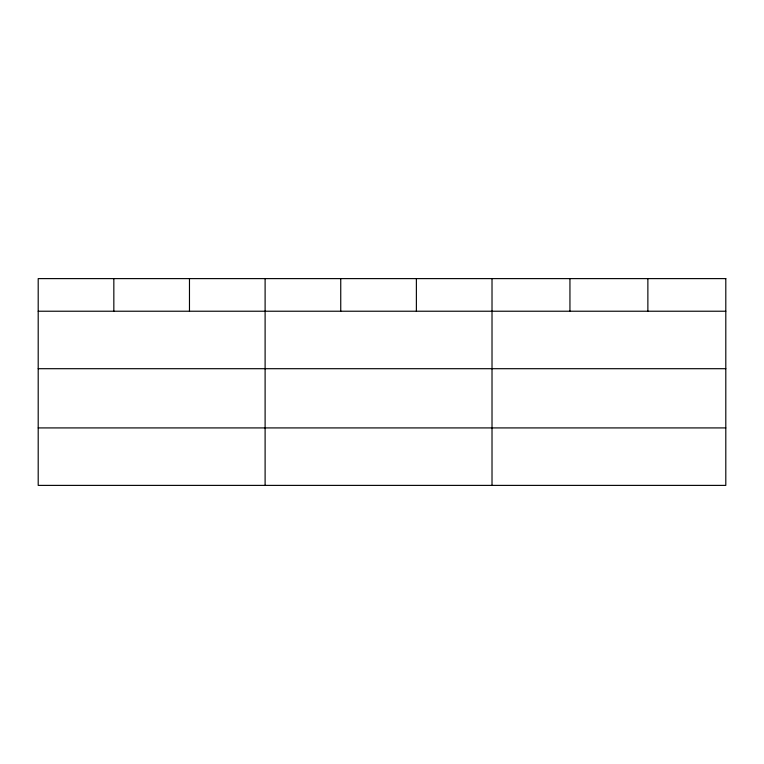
<?xml version="1.0" encoding="UTF-8"?>
<svg xmlns="http://www.w3.org/2000/svg" width="764" height="764" viewBox="0 0 764 764"><rect width="100%" height="100%" fill="white"/><g stroke="black" fill="none" stroke-linecap="round" stroke-linejoin="round"><path stroke-width="1.15" d="M38.2 311.225L725.8 311.225M38.2 368.697L725.8 368.697M38.2 427.916L725.8 427.916M647.872 278.612L647.872 311.225M569.944 278.612L569.944 311.225M492.016 278.612L492.016 485.388M416.38 278.612L416.38 311.225M340.744 278.612L340.744 311.225M265.108 278.612L265.108 485.388M189.472 278.612L189.472 311.225M113.836 278.612L113.836 311.225M725.8 278.612L38.2 278.612L38.2 485.388L725.8 485.388L725.8 278.612"/></g></svg>
